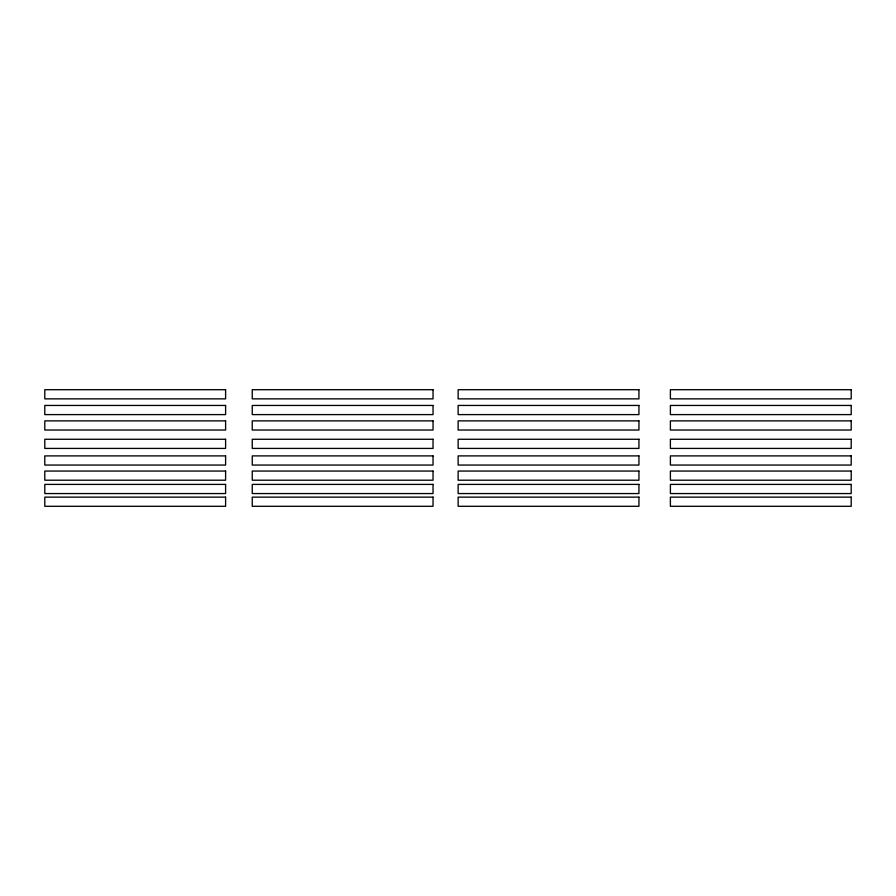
<?xml version="1.0" encoding="UTF-8"?>
<svg xmlns="http://www.w3.org/2000/svg" width="896" height="896" viewBox="0 0 896 896"><rect width="100%" height="100%" fill="white"/><g stroke="black" fill="none" stroke-linecap="round" stroke-linejoin="round"><path stroke-width="1.34" d="M225.602 389.704L44.8 389.704L44.8 398.866L225.602 398.866L225.602 389.704M433.037 389.704L252.246 389.704L252.246 398.866L433.037 398.866L433.037 389.704M638.938 389.704L458.136 389.704L458.136 398.866L638.938 398.866L638.938 389.704M851.2 389.704L670.398 389.704L670.398 398.866L851.2 398.866L851.2 389.704M225.602 405.451L44.8 405.451L44.8 414.602L225.602 414.602L225.602 405.451M433.037 405.451L252.246 405.451L252.246 414.602L433.037 414.602L433.037 405.451M638.938 405.451L458.136 405.451L458.136 414.602L638.938 414.602L638.938 405.451M851.2 405.451L670.398 405.451L670.398 414.602L851.2 414.602L851.2 405.451M225.602 420.874L44.8 420.874L44.8 430.024L225.602 430.024L225.602 420.874M433.037 420.874L252.246 420.874L252.246 430.024L433.037 430.024L433.037 420.874M638.938 420.874L458.136 420.874L458.136 430.024L638.938 430.024L638.938 420.874M851.2 420.874L670.398 420.874L670.398 430.024L851.2 430.024L851.2 420.874M225.602 439.264L44.8 439.264L44.8 448.414L225.602 448.414L225.602 439.264M433.037 439.264L252.246 439.264L252.246 448.414L433.037 448.414L433.037 439.264M638.938 439.264L458.136 439.264L458.136 448.414L638.938 448.414L638.938 439.264M851.2 439.264L670.398 439.264L670.398 448.414L851.2 448.414L851.2 439.264M225.602 455.896L44.8 455.896L44.8 465.058L225.602 465.058L225.602 455.896M433.037 455.896L252.246 455.896L252.246 465.058L433.037 465.058L433.037 455.896M638.938 455.896L458.136 455.896L458.136 465.058L638.938 465.058L638.938 455.896M851.2 455.896L670.398 455.896L670.398 465.058L851.2 465.058L851.2 455.896M225.602 471.061L44.8 471.061L44.8 480.211L225.602 480.211L225.602 471.061M433.037 471.061L252.246 471.061L252.246 480.211L433.037 480.211L433.037 471.061M638.938 471.061L458.136 471.061L458.136 480.211L638.938 480.211L638.938 471.061M851.2 471.061L670.398 471.061L670.398 480.211L851.2 480.211L851.2 471.061M225.602 484.4L44.8 484.4L44.8 493.562L225.602 493.562L225.602 484.4M433.037 484.4L252.246 484.4L252.246 493.562L433.037 493.562L433.037 484.4M638.938 484.4L458.136 484.4L458.136 493.562L638.938 493.562L638.938 484.4M851.2 484.4L670.398 484.4L670.398 493.562L851.2 493.562L851.2 484.4M225.602 497.134L44.8 497.134L44.8 506.296L225.602 506.296L225.602 497.134M433.037 497.134L252.246 497.134L252.246 506.296L433.037 506.296L433.037 497.134M638.938 497.134L458.136 497.134L458.136 506.296L638.938 506.296L638.938 497.134M851.2 497.134L670.398 497.134L670.398 506.296L851.2 506.296L851.2 497.134"/></g></svg>
